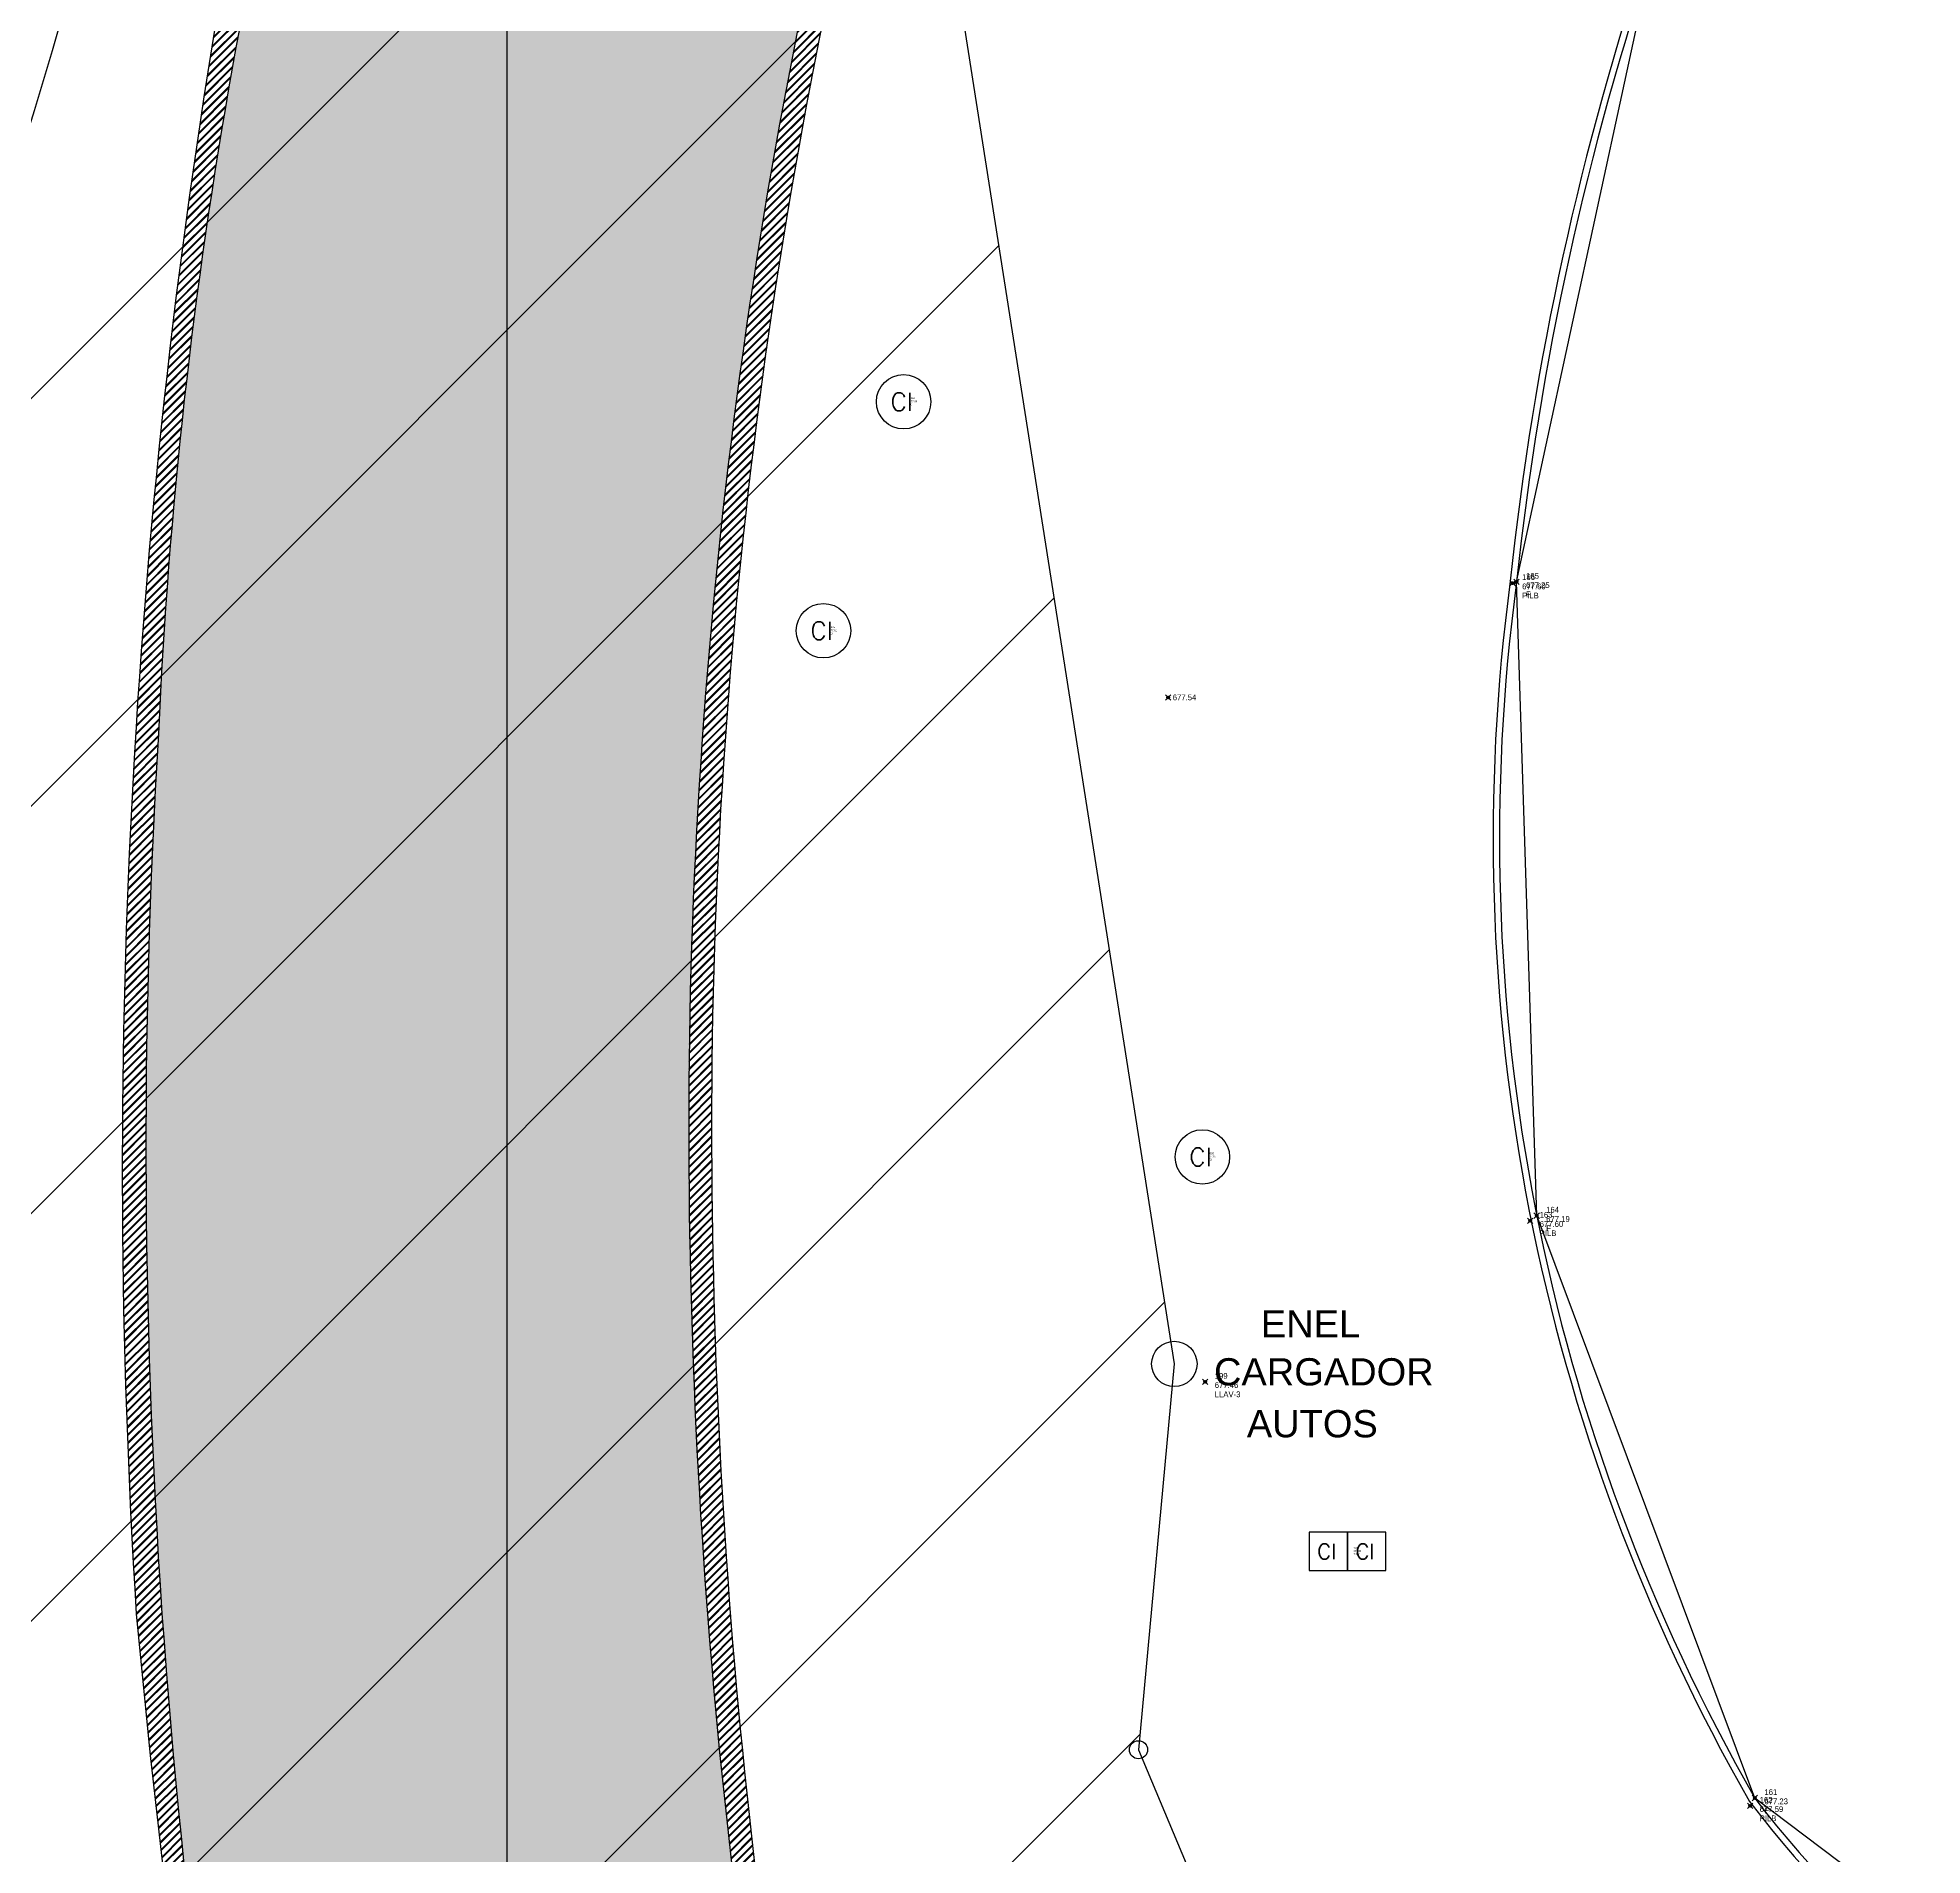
# Model space of a CAD drawing. Extents: x 350769 to 354978, y 6304672 to 6307963.
# Drawn here: x 352594.83 to 352615.6, y 6305478.23 to 6305498.26 of the extents above; entities that cross this region are included whole.
import ezdxf

# ---------------------------------------------------------------- set-up
doc = ezdxf.new("R2010")
doc.units = 0
doc.header["$PDMODE"] = 35
doc.header["$PDSIZE"] = 0.03
for name, pattern in [('4.0 - LO RECABARREN - DESNIVEL NUEVO$0$HIDDEN', [0.375, 0.25, -0.125]), ('CONTINUOS', [0]), ('DASHED', [19.049999999999997, 12.7, -6.35]), ('DIVIDE', [1.25, 0.5, -0.25, 0, -0.25, 0, -0.25])]:
    doc.linetypes.add(name, pattern=pattern)
doc.layers.get('0').update_dxf_attribs({"linetype": 'CONTINUOUS'})
doc.layers.get('Defpoints').update_dxf_attribs({"linetype": 'CONTINUOUS'})
for name, color, linetype in [('0-LEVANTAMIENTO 2020.SEP', 252, 'CONTINUOUS'), ('02_Geo ext_Acotamiento', 7, 'CONTINUOUS'), ('1-CARGADOR DE AUTOS', 7, 'CONTINUOUS'), ('1-coordenadas', 8, 'CONTINUOUS'), ('1-LINEA DE CIERRO', 7, 'DIVIDE'), ('1-LINEA EXTERIOR EDIFICIO MADERAS', 252, 'CONTINUOUS'), ('1-MASTIL', 7, 'CONTINUOUS'), ('1-MURO', 7, 'CONTINUOUS'), ('1-PILETA', 131, 'CONTINUOUS'), ('2-ACHURADO MURO', 9, 'CONTINUOUS'), ('2-ACHURADO RADIER', 9, 'CONTINUOUS'), ('2-ACHURADO VEREDA', 252, 'CONTINUOUS'), ('C-TOPO - BORDE - 3', 7, 'CONTINUOUS'), ('V-NODE - 2013', 4, 'CONTINUOUS'), ('V-NODE-TEXT', 1, 'CONTINUOUS'), ('V-NODE-TEXT 2013', 2, 'CONTINUOUS'), ('Z-CI', 253, 'CONTINUOUS'), ('Z-CR2', 253, 'CONTINUOUS')]:
    doc.layers.add(name, color=color, linetype=linetype)
doc.layers.add('0_ASD_TOPOGRAFIA_ELEMENTOS', color=9, linetype='CONTINUOS', lineweight=5, true_color=0xbdbdbd)
doc.styles.add('A', font='arial.ttf', dxfattribs={"height": 2})
doc.styles.add('ROMANS', font='romans.shx', dxfattribs={"width": 0.65})
doc.dimstyles.new('Principal', dxfattribs={"dimscale": 0, "dimtxt": 2, "dimasz": 2, "dimexe": 1, "dimexo": 1, "dimtad": 1, "dimrnd": 0.05, "dimzin": 1, "dimtxsty": 'ROMANS', "dimcen": 2.5, "dimclrt": 2, "dimaunit": 2, "dimadec": 0, "dimazin": 0, "dimtfac": 1, "dimtmove": 0, "dimatfit": 3, "dimfxl": 1, "dimfxlon": 1, "dimarcsym": 0})
pattern_1 = [(45, (0, 0), (-0.0449012806053458, 0.0449012806053458), [])]
pattern_2 = [(45, (38000, -3000), (-0.0449012806053458, 0.0449012806053458), [])]

# ---------------------------------------------------------------- blocks, each defined once
blk = doc.blocks.new('COORDENADAS')
at = {"layer": '1-coordenadas'}
blk.add_line((420, -900.625), (420, -0.625), dxfattribs=at)
blk = doc.blocks.new('*U299', base_point=(352607.284, 6305490.988))
at = {"layer": 'V-NODE - 2013', "lineweight": -2}
blk.add_point((352607.284, 6305490.988), dxfattribs=at)
at = {"layer": 'V-NODE-TEXT 2013', "color": 0, "linetype": 'ByBlock', "insert": (352607.3356421356, 6305490.988), "char_height": 0.0635, "attachment_point": 4}
blk.add_mtext('677.54', dxfattribs=at)
blk = doc.blocks.new('*U312', base_point=(352613.7, 6305478.775))
at = {"layer": 'V-NODE - 2013', "lineweight": -2}
blk.add_point((352613.7, 6305478.775), dxfattribs=at)
at = {"layer": 'V-NODE-TEXT 2013', "linetype": 'ByBlock', "char_height": 0.0635}
for s, insert, attachment_point in [('162', (352613.8046078644, 6305478.807892135), 7), ('677.59', (352613.8046078644, 6305478.770392136), 1), ('PILB', (352613.8046078644, 6305478.669392136), 1)]:
    blk.add_mtext(s, dxfattribs=dict(at, insert=insert, attachment_point=attachment_point))
blk = doc.blocks.new('*U313', base_point=(352611.275, 6305485.222))
at = {"layer": 'V-NODE - 2013', "lineweight": -2}
blk.add_point((352611.275, 6305485.222), dxfattribs=at)
at = {"layer": 'V-NODE-TEXT 2013', "linetype": 'ByBlock', "char_height": 0.0635}
for s, insert, attachment_point in [('163', (352611.3796078644, 6305485.254892135), 7), ('677.60', (352611.3796078644, 6305485.217392135), 1), ('PILB', (352611.3796078644, 6305485.116392136), 1)]:
    blk.add_mtext(s, dxfattribs=dict(at, insert=insert, attachment_point=attachment_point))
blk = doc.blocks.new('*U314', base_point=(352611.082, 6305492.248))
at = {"layer": 'V-NODE - 2013', "lineweight": -2}
blk.add_point((352611.082, 6305492.248), dxfattribs=at)
at = {"layer": 'V-NODE-TEXT 2013', "linetype": 'ByBlock', "char_height": 0.0635}
for s, insert, attachment_point in [('677.60', (352611.1866078644, 6305492.243392135), 1), ('166', (352611.1866078644, 6305492.280892135), 7), ('PILB', (352611.1866078644, 6305492.142392135), 1)]:
    blk.add_mtext(s, dxfattribs=dict(at, insert=insert, attachment_point=attachment_point))
blk = doc.blocks.new('*U369', base_point=(352607.694, 6305483.447))
at = {"layer": 'V-NODE - 2013', "lineweight": -2}
blk.add_point((352607.694, 6305483.447), dxfattribs=at)
at = {"layer": 'V-NODE-TEXT 2013', "linetype": 'ByBlock', "char_height": 0.0635}
for s, insert, attachment_point in [('677.46', (352607.7986078644, 6305483.442392135), 1), ('199', (352607.7986078644, 6305483.479892135), 7), ('LLAV-3', (352607.7986078644, 6305483.341392135), 1)]:
    blk.add_mtext(s, dxfattribs=dict(at, insert=insert, attachment_point=attachment_point))
blk = doc.blocks.new('*U404', base_point=(352613.752, 6305478.861))
at = {"layer": 'V-NODE - 2013', "lineweight": -2}
blk.add_point((352613.752, 6305478.861), dxfattribs=at)
at = {"layer": 'V-NODE-TEXT 2013', "linetype": 'ByBlock', "char_height": 0.0635}
for s, insert, attachment_point in [('677.23', (352613.8566078643, 6305478.856392135), 1), ('161', (352613.8566078643, 6305478.893892135), 7), ('F', (352613.8566078643, 6305478.755392135), 1)]:
    blk.add_mtext(s, dxfattribs=dict(at, insert=insert, attachment_point=attachment_point))
blk = doc.blocks.new('*U405', base_point=(352611.347, 6305485.278))
at = {"layer": 'V-NODE - 2013', "lineweight": -2}
blk.add_point((352611.347, 6305485.278), dxfattribs=at)
at = {"layer": 'V-NODE-TEXT 2013', "linetype": 'ByBlock', "char_height": 0.0635}
for s, insert, attachment_point in [('164', (352611.4516078644, 6305485.310892135), 7), ('677.19', (352611.4516078644, 6305485.273392135), 1), ('F', (352611.4516078644, 6305485.172392135), 1)]:
    blk.add_mtext(s, dxfattribs=dict(at, insert=insert, attachment_point=attachment_point))
blk = doc.blocks.new('*U406', base_point=(352611.125, 6305492.262))
at = {"layer": 'V-NODE - 2013', "lineweight": -2}
blk.add_point((352611.125, 6305492.262), dxfattribs=at)
at = {"layer": 'V-NODE-TEXT 2013', "linetype": 'ByBlock', "char_height": 0.0635}
for s, insert, attachment_point in [('165', (352611.2296078644, 6305492.294892135), 7), ('677.25', (352611.2296078644, 6305492.257392135), 1), ('F', (352611.2296078644, 6305492.156392136), 1)]:
    blk.add_mtext(s, dxfattribs=dict(at, insert=insert, attachment_point=attachment_point))
blk = doc.blocks.new('CR2')
at = {"layer": 'Z-CR2'}
for p, q in [((-1.6875, 0.84375), (-1.6875, -0.84375)), ((0, 0.84375), (-1.6875, 0.84375)), ((0, 0.84375), (0, -0.84375)), ((1.6875, 0.84375), (0, 0.84375)), ((0, -0.84375), (0, 0.84375)), ((1.6875, -0.84375), (1.6875, 0.84375)), ((-1.6875, -0.84375), (0, -0.84375)), ((0, -0.84375), (1.6875, -0.84375))]:
    blk.add_line(p, q, dxfattribs=at)
at = {"layer": 'Z-CR2', "style": 'ROMANS'}
for p in [(-1.332327535268632, -0.3390949674794683), (0.3551724647313677, -0.3390949674794683)]:
    blk.add_text('CI', height=0.675, rotation=359.999999999977, dxfattribs=at).set_placement(p)
blk = doc.blocks.new('*U780', base_point=(352609.262, 6305481.578))
at = {"layer": 'Z-CR2', "linetype": 'ByBlock', "lineweight": -2, "xscale": 0.2499999999999905, "yscale": 0.2499999999999905, "zscale": 0.2499999999999905}
blk.add_blockref('CR2', (352609.262, 6305481.578), dxfattribs=at)
at = {"layer": 'V-NODE-TEXT', "linetype": 'ByBlock', "char_height": 0.02}
for s, insert, attachment_point in [('677.30', (352609.327, 6305481.593), 1), ('°CR2', (352609.327, 6305481.548000001), 4), ('1000', (352609.327, 6305481.618), 4)]:
    blk.add_mtext(s, dxfattribs=dict(at, insert=insert, attachment_point=attachment_point))
blk = doc.blocks.new('CI')
at = {"layer": 'Z-CI'}
blk.add_circle((0, 0), 1.2, dxfattribs=at)
at = {"layer": 'Z-CI', "style": 'ROMANS'}
blk.add_text('CI', height=0.8, rotation=359.999999999977, dxfattribs=at).set_placement((-0.5790548566146754, -0.401890331827417))
blk = doc.blocks.new('*U807', base_point=(352607.662, 6305485.925))
at = {"layer": 'Z-CI', "linetype": 'ByBlock', "lineweight": -2, "xscale": 0.25, "yscale": 0.25, "zscale": 0.25}
blk.add_blockref('CI', (352607.662, 6305485.925), dxfattribs=at)
at = {"layer": 'V-NODE-TEXT', "linetype": 'ByBlock', "char_height": 0.02}
for s, insert, attachment_point in [('677.15', (352607.727, 6305485.94), 1), ('1002', (352607.727, 6305485.965), 4), ('°CI', (352607.727, 6305485.895000001), 4)]:
    blk.add_mtext(s, dxfattribs=dict(at, insert=insert, attachment_point=attachment_point))
blk = doc.blocks.new('*U808', base_point=(352603.486, 6305491.723))
at = {"layer": 'Z-CI', "linetype": 'ByBlock', "lineweight": -2, "xscale": 0.25, "yscale": 0.25, "zscale": 0.25}
blk.add_blockref('CI', (352603.486, 6305491.723), dxfattribs=at)
at = {"layer": 'V-NODE-TEXT', "linetype": 'ByBlock', "char_height": 0.02}
for s, insert, attachment_point in [('677.01', (352603.551, 6305491.738000001), 1), ('1003', (352603.551, 6305491.763), 4), ('°CI', (352603.551, 6305491.693000002), 4)]:
    blk.add_mtext(s, dxfattribs=dict(at, insert=insert, attachment_point=attachment_point))
blk = doc.blocks.new('*U809', base_point=(352604.369, 6305494.246))
at = {"layer": 'Z-CI', "linetype": 'ByBlock', "lineweight": -2, "xscale": 0.25, "yscale": 0.25, "zscale": 0.25}
blk.add_blockref('CI', (352604.369, 6305494.246), dxfattribs=at)
at = {"layer": 'V-NODE-TEXT', "linetype": 'ByBlock', "char_height": 0.02}
for s, insert, attachment_point in [('677.06', (352604.434, 6305494.261000001), 1), ('°CI', (352604.434, 6305494.216000002), 4), ('1004', (352604.434, 6305494.286), 4)]:
    blk.add_mtext(s, dxfattribs=dict(at, insert=insert, attachment_point=attachment_point))
blk = doc.blocks.new('*D1236')
at = {"layer": '02_Geo ext_Acotamiento', "color": 0, "lineweight": -2, "transparency": 16777216}
blk.add_line((352474.0451364769, 6305972.496012908), (352473.118785715, 6305978.179346178), dxfattribs=at)
at = {"layer": '02_Geo ext_Acotamiento', "color": 0, "transparency": 16777216}
blk.add_solid([(352473.2832816129, 6305978.206158067), (352472.954289817, 6305978.152534289), (352472.9579143815, 6305979.166321564)], dxfattribs=at)
at = {"layer": 'Defpoints', "color": 0, "transparency": 16777216}
for p in [(352472.9579143815, 6305979.166321564), (352596.0415848349, 6305224.025236828)]:
    blk.add_point(p, dxfattribs=at)
at = {"layer": '02_Geo ext_Acotamiento', "color": 2, "transparency": 16777216, "insert": (352474.5820595946, 6305974.84452452), "char_height": 1, "attachment_point": 5, "rotation": 279.2574751368675, "style": 'ROMANS'}
blk.add_mtext('R765,10', dxfattribs=at)
blk = doc.blocks.new('*U4545', base_point=(352607.284, 6305490.988))
at = {"layer": 'V-NODE - 2013', "lineweight": -2}
blk.add_point((352607.284, 6305490.988), dxfattribs=at)
at = {"layer": 'V-NODE-TEXT 2013', "color": 0, "linetype": 'ByBlock', "insert": (352607.3356421356, 6305490.988), "char_height": 0.0635, "attachment_point": 4}
blk.add_mtext('677.54', dxfattribs=at)
blk = doc.blocks.new('*U4558', base_point=(352613.7, 6305478.775))
at = {"layer": 'V-NODE - 2013', "lineweight": -2}
blk.add_point((352613.7, 6305478.775), dxfattribs=at)
at = {"layer": 'V-NODE-TEXT 2013', "linetype": 'ByBlock', "char_height": 0.0635}
for s, insert, attachment_point in [('162', (352613.8046078644, 6305478.807892135), 7), ('677.59', (352613.8046078644, 6305478.770392136), 1), ('PILB', (352613.8046078644, 6305478.669392136), 1)]:
    blk.add_mtext(s, dxfattribs=dict(at, insert=insert, attachment_point=attachment_point))
blk = doc.blocks.new('*U4559', base_point=(352611.275, 6305485.222))
at = {"layer": 'V-NODE - 2013', "lineweight": -2}
blk.add_point((352611.275, 6305485.222), dxfattribs=at)
at = {"layer": 'V-NODE-TEXT 2013', "linetype": 'ByBlock', "char_height": 0.0635}
for s, insert, attachment_point in [('163', (352611.3796078644, 6305485.254892135), 7), ('677.60', (352611.3796078644, 6305485.217392135), 1), ('PILB', (352611.3796078644, 6305485.116392136), 1)]:
    blk.add_mtext(s, dxfattribs=dict(at, insert=insert, attachment_point=attachment_point))
blk = doc.blocks.new('*U4560', base_point=(352611.082, 6305492.248))
at = {"layer": 'V-NODE - 2013', "lineweight": -2}
blk.add_point((352611.082, 6305492.248), dxfattribs=at)
at = {"layer": 'V-NODE-TEXT 2013', "linetype": 'ByBlock', "char_height": 0.0635}
for s, insert, attachment_point in [('677.60', (352611.1866078644, 6305492.243392135), 1), ('166', (352611.1866078644, 6305492.280892135), 7), ('PILB', (352611.1866078644, 6305492.142392135), 1)]:
    blk.add_mtext(s, dxfattribs=dict(at, insert=insert, attachment_point=attachment_point))
blk = doc.blocks.new('*U4615', base_point=(352607.694, 6305483.447))
at = {"layer": 'V-NODE - 2013', "lineweight": -2}
blk.add_point((352607.694, 6305483.447), dxfattribs=at)
at = {"layer": 'V-NODE-TEXT 2013', "linetype": 'ByBlock', "char_height": 0.0635}
for s, insert, attachment_point in [('677.46', (352607.7986078644, 6305483.442392135), 1), ('199', (352607.7986078644, 6305483.479892135), 7), ('LLAV-3', (352607.7986078644, 6305483.341392135), 1)]:
    blk.add_mtext(s, dxfattribs=dict(at, insert=insert, attachment_point=attachment_point))
blk = doc.blocks.new('*U4653', base_point=(352613.752, 6305478.861))
at = {"layer": 'V-NODE - 2013', "lineweight": -2}
blk.add_point((352613.752, 6305478.861), dxfattribs=at)
at = {"layer": 'V-NODE-TEXT 2013', "linetype": 'ByBlock', "char_height": 0.0635}
for s, insert, attachment_point in [('677.23', (352613.8566078643, 6305478.856392135), 1), ('161', (352613.8566078643, 6305478.893892135), 7), ('F', (352613.8566078643, 6305478.755392135), 1)]:
    blk.add_mtext(s, dxfattribs=dict(at, insert=insert, attachment_point=attachment_point))
blk = doc.blocks.new('*U4654', base_point=(352611.347, 6305485.278))
at = {"layer": 'V-NODE - 2013', "lineweight": -2}
blk.add_point((352611.347, 6305485.278), dxfattribs=at)
at = {"layer": 'V-NODE-TEXT 2013', "linetype": 'ByBlock', "char_height": 0.0635}
for s, insert, attachment_point in [('164', (352611.4516078644, 6305485.310892135), 7), ('677.19', (352611.4516078644, 6305485.273392135), 1), ('F', (352611.4516078644, 6305485.172392135), 1)]:
    blk.add_mtext(s, dxfattribs=dict(at, insert=insert, attachment_point=attachment_point))
blk = doc.blocks.new('*U4655', base_point=(352611.125, 6305492.262))
at = {"layer": 'V-NODE - 2013', "lineweight": -2}
blk.add_point((352611.125, 6305492.262), dxfattribs=at)
at = {"layer": 'V-NODE-TEXT 2013', "linetype": 'ByBlock', "char_height": 0.0635}
for s, insert, attachment_point in [('165', (352611.2296078644, 6305492.294892135), 7), ('677.25', (352611.2296078644, 6305492.257392135), 1), ('F', (352611.2296078644, 6305492.156392136), 1)]:
    blk.add_mtext(s, dxfattribs=dict(at, insert=insert, attachment_point=attachment_point))
blk = doc.blocks.new('*U5059', base_point=(352609.262, 6305481.578))
at = {"layer": 'Z-CR2', "linetype": 'ByBlock', "lineweight": -2, "xscale": 0.2499999999999905, "yscale": 0.2499999999999905, "zscale": 0.2499999999999905}
blk.add_blockref('CR2', (352609.262, 6305481.578), dxfattribs=at)
at = {"layer": 'V-NODE-TEXT', "linetype": 'ByBlock', "char_height": 0.02}
for s, insert, attachment_point in [('677.30', (352609.327, 6305481.593), 1), ('°CR2', (352609.327, 6305481.548000001), 4), ('1000', (352609.327, 6305481.618), 4)]:
    blk.add_mtext(s, dxfattribs=dict(at, insert=insert, attachment_point=attachment_point))
blk = doc.blocks.new('*U5086', base_point=(352607.662, 6305485.925))
at = {"layer": 'Z-CI', "linetype": 'ByBlock', "lineweight": -2, "xscale": 0.25, "yscale": 0.25, "zscale": 0.25}
blk.add_blockref('CI', (352607.662, 6305485.925), dxfattribs=at)
at = {"layer": 'V-NODE-TEXT', "linetype": 'ByBlock', "char_height": 0.02}
for s, insert, attachment_point in [('677.15', (352607.727, 6305485.94), 1), ('1002', (352607.727, 6305485.965), 4), ('°CI', (352607.727, 6305485.895000001), 4)]:
    blk.add_mtext(s, dxfattribs=dict(at, insert=insert, attachment_point=attachment_point))
blk = doc.blocks.new('*U5087', base_point=(352603.486, 6305491.723))
at = {"layer": 'Z-CI', "linetype": 'ByBlock', "lineweight": -2, "xscale": 0.25, "yscale": 0.25, "zscale": 0.25}
blk.add_blockref('CI', (352603.486, 6305491.723), dxfattribs=at)
at = {"layer": 'V-NODE-TEXT', "linetype": 'ByBlock', "char_height": 0.02}
for s, insert, attachment_point in [('677.01', (352603.551, 6305491.738000001), 1), ('1003', (352603.551, 6305491.763), 4), ('°CI', (352603.551, 6305491.693000002), 4)]:
    blk.add_mtext(s, dxfattribs=dict(at, insert=insert, attachment_point=attachment_point))
blk = doc.blocks.new('*U5088', base_point=(352604.369, 6305494.246))
at = {"layer": 'Z-CI', "linetype": 'ByBlock', "lineweight": -2, "xscale": 0.25, "yscale": 0.25, "zscale": 0.25}
blk.add_blockref('CI', (352604.369, 6305494.246), dxfattribs=at)
at = {"layer": 'V-NODE-TEXT', "linetype": 'ByBlock', "char_height": 0.02}
for s, insert, attachment_point in [('677.06', (352604.434, 6305494.261000001), 1), ('°CI', (352604.434, 6305494.216000002), 4), ('1004', (352604.434, 6305494.286), 4)]:
    blk.add_mtext(s, dxfattribs=dict(at, insert=insert, attachment_point=attachment_point))
blk = doc.blocks.new('TOPOGRAFIA')
at = {"layer": '1-LINEA EXTERIOR EDIFICIO MADERAS', "lineweight": 0, "true_color": 0xbdbdbd}
h = blk.add_hatch(dxfattribs=at)
h.set_pattern_fill('ANSI31', color=9, scale=0.5, angle=90)
h.set_pattern_definition([(135, (38000, -3000), (-1.122532015133644, -1.122532015133644), [])])
h.paths.add_polyline_path([(390509.254, 6302464.349), (390489.235, 6302457.311, 0.0065932781608038), (390483.6259999999, 6302455.312, 0.2256717667101353), (390479.522, 6302451.091, 0.3693588562428354), (390482.833, 6302442.806, 0.1056205978651049), (390487.097, 6302441.999), (390494.7800000001, 6302441.975, 0.0227086098176546), (390512.9859999985, 6302443.076, 0.0092447578093706), (390519.6289999999, 6302443.906, 0.0080692619742306), (390526.9599999997, 6302445.081, 0.0077597449081626), (390532.1899999999, 6302446.09, 0.0031683170952073), (390537.0580000001, 6302447.14, 0.0185215460139237), (390547.9280000001, 6302449.983, -0.0004405335268674), (390550.949, 6302450.891, 0.0205743100969849), (390552.004, 6302451.255, 0.0231801331309973), (390567.4369999997, 6302456.785, 0.0246477398330275), (390573.1510000003, 6302459.473, 0.0650427478036377), (390578.1170000006, 6302463.010000001, 0.0322698784258162), (390582.0680000001, 6302467.188, 0.0662499782069873), (390589.221, 6302481.458, 0.0276415714303546), (390596.215999945, 6302502.436999799, 0.0138277541846843), (390598.7899999999, 6302513.005, 0.0188531453106537), (390600.5434682252, 6302523.006413813, 0.1598312307879872), (390600.1129999997, 6302525.357000001, 0.0935265276965187), (390598.113, 6302527.807, 0.3807473771181307), (390588.95, 6302527.551), (390586.8780000001, 6302524.749), (390584.88, 6302521.705), (390583.088, 6302518.971), (390579.4810000001, 6302513.484), (390576.46, 6302508.881), (390569.643, 6302498.477), (390565.382, 6302491.97), (390560.315, 6302485.388), (390555.754, 6302481.548), (390539.433, 6302474.882), (390517.803, 6302467.362)])
at = {"layer": '2-ACHURADO MURO', "lineweight": 0, "true_color": 0xbdbdbd}
h = blk.add_hatch(dxfattribs=at)
h.set_pattern_fill('ANSI31', color=9, scale=0.02)
h.set_pattern_definition(pattern_2)
edge = h.paths.add_edge_path()
edge.add_arc((382661.8497472931, 6299825.394476231), 8364.201529479973, 18.36743993777663, 18.3922060908003)
edge.add_arc((390695.9973650972, 6302489.994936492), 100.4947646353103, 185.1987615133533, 194.715674444628, ccw=False)
edge.add_arc((390673.6391252978, 6302485.80148712), 77.87821733803584, 170.4597917945371, 183.6165667400765, ccw=False)
edge.add_arc((390705.8871725296, 6302474.937748189), 111.6100104921001, 159.2061722836214, 167.7026648189038, ccw=False)
edge.add_line((390601.547, 6302514.56), (390605.592, 6302523.604))
edge.add_line((390605.592, 6302523.604), (390603.3400000001, 6302524.862))
edge.add_line((390603.3400000001, 6302524.862), (390594.96, 6302529.443))
edge.add_line((390594.96, 6302529.443), (390595.0655265738, 6302529.636039224))
edge.add_line((390595.0655265738, 6302529.636039224), (390603.4464105751, 6302525.054555978))
edge.add_line((390603.4464105751, 6302525.054555978), (390605.9436394021, 6302523.659567584))
edge.add_line((390605.9436394021, 6302523.659567584), (390601.77, 6302514.429))
edge.add_line((390601.77, 6302514.429), (390598.743, 6302505.085))
edge.add_arc((390651.9069201864, 6302488.118704786), 55.80553362249491, 162.3004655635887, 177.4649637543866)
edge.add_arc((390670.8964102221, 6302486.044459532), 74.87832526216044, 176.5219800758811, 191.8431047423183)
edge.add_arc((390658.0216826527, 6302482.113894999), 61.48278072278394, 190.7204813498928, 200.0441823061847)
edge.add_line((390600.263, 6302461.041), (390599.983, 6302460.901))
edge.add_line((390599.983, 6302460.901), (390599.939, 6302461.036))
h = blk.add_hatch(dxfattribs=at)
h.set_pattern_fill('ANSI31', color=9, scale=0.02)
h.set_pattern_definition(pattern_2)
edge = h.paths.add_edge_path()
edge.add_arc((390686.9579808219, 6302480.988360007), 85.48630073132017, 148.9413849518528, 154.6299992815649)
edge.add_arc((390688.5745647103, 6302480.221786547), 87.27542854616858, 154.629999283043, 164.8887320147098)
edge.add_arc((390663.669820795, 6302486.225817338), 61.67056801123, 164.2419917390737, 179.2890796451443)
edge.add_arc((390672.2500396794, 6302486.280349662), 70.24963426626013, 179.4203818985459, 191.8796471872569)
edge.add_line((390603.505, 6302471.819), (390605.764, 6302463.41))
edge.add_line((390605.764, 6302463.41), (390606.0000652792, 6302463.510537783))
edge.add_line((390606.0000652792, 6302463.510537783), (390603.7536468498, 6302471.872703596))
edge.add_arc((390672.2554577348, 6302486.275852678), 69.9996342705326, 179.4206163967763, 191.8740126904121, ccw=False)
edge.add_arc((390663.6752388427, 6302486.221320355), 61.42056800774228, 164.2406759045452, 179.2888124588841, ccw=False)
edge.add_arc((390688.5799827561, 6302480.217289564), 87.02542854128218, 154.6299992815437, 164.8896612530922, ccw=False)
edge.add_arc((390686.9633988728, 6302480.983863023), 85.23630073159745, 148.9413849512123, 154.6299992808509, ccw=False)
edge.add_line((390613.94657804, 6302524.958524339), (390613.727, 6302525.092))
at = {"layer": '2-ACHURADO RADIER', "lineweight": 0, "true_color": 0xbdbdbd}
h = blk.add_hatch(color=9, dxfattribs=at)
h.dxf.hatch_style = 1
h.paths.add_polyline_path([(390613.727, 6302525.092), (390607.0063436303, 6302529.698478636), (390606.8560000001, 6302529.485), (390606.8065884269, 6302529.516598312), (390606.1587634241, 6302528.50356785), (390606.024, 6302528.293), (390605.474, 6302528.645), (390603.4464105751, 6302525.054555978), (390605.9436394021, 6302523.659567584), (390601.77, 6302514.429), (390598.743, 6302505.085, 0.0662643390655127), (390596.156, 6302490.587, 0.0669507830187085), (390597.612, 6302470.677, 0.0407047786815624), (390600.263, 6302461.041), (390599.983, 6302460.901), (390599.796, 6302457.878), (390599.6469070245, 6302457.81831244), (390599.6197320306, 6302457.774975148), (390599.6271688355, 6302457.734852214), (390599.5269142411, 6302457.557983644), (390599.4739845979, 6302457.336406196), (390599.748480088, 6302457.267296766), (390608.764, 6302460.854), (390608.355, 6302461.211), (390605.764, 6302463.41), (390603.505, 6302471.819, -0.0544174198099486), (390602.004, 6302486.991, -0.0657498079904874), (390604.317, 6302502.974, -0.0447920854102137), (390609.7159999539, 6302517.615999904, -0.0248263614728804)])
h.paths.add_polyline_path([(390599.8729213467, 6302457.625284544), (390599.8198354833, 6302457.475270866), (390599.7687464135, 6302457.341525774), (390599.8004023364, 6302457.35490174), (390599.8023034632, 6302457.360448427), (390599.7357377963, 6302457.350541484), (390599.7808807107, 6302457.37631474), (390599.7931010114, 6302457.405283207), (390599.8198354833, 6302457.475270866), (390599.8729213467, 6302457.625284544), (390599.7741929364, 6302457.587205756), (390599.6761138779, 6302457.481288243), (390599.6575946732, 6302457.482996847), (390599.6415615235, 6302457.471734677), (390599.5813905418, 6302457.455072329), (390599.5515281087, 6302457.459323265), (390599.6707252147, 6302457.519364157), (390599.7269340593, 6302457.568080294), (390599.7587818687, 6302457.612040356), (390599.8126707103, 6302457.628758665), (390599.7741929364, 6302457.587205756)], flags=16)
at = {"layer": '1-CARGADOR DE AUTOS', "color": 9, "lineweight": 0, "true_color": 0xbdbdbd}
blk.add_circle((390607.353, 6302483.644), 0.25, dxfattribs=at)
at = {"layer": '1-coordenadas', "color": 9, "linetype": '4.0 - LO RECABARREN - DESNIVEL NUEVO$0$HIDDEN', "lineweight": 0, "ltscale": 50, "true_color": 0xbdbdbd}
blk.add_line((390600, 6302300), (390600, 6303200), dxfattribs=at)
at = {"layer": '1-LINEA EXTERIOR EDIFICIO MADERAS', "color": 9, "lineweight": 0, "true_color": 0xbdbdbd, "flags": 128}
blk.add_lwpolyline([(390588.95, 6302527.551, -0.3807473771189547), (390598.113, 6302527.807, -0.0935265277130222), (390600.113, 6302525.357, -0.1600617061994976), (390600.543, 6302523.003, -0.0188467473423367), (390598.79, 6302513.005, -0.0138277539193638), (390596.216, 6302502.437, -0.0276415716914417), (390589.221, 6302481.458, -0.0662499782069886)], format="xyb", dxfattribs=at)
at = {"layer": '1-MASTIL', "color": 9, "lineweight": 0, "true_color": 0xbdbdbd}
blk.add_circle((390606.958, 6302479.393), 0.1, dxfattribs=at)
at = {"layer": '1-MURO', "color": 9, "lineweight": 0, "true_color": 0xbdbdbd, "flags": 128}
for points in [[(390599.939, 6302461.036, 0.0001080627287496), (390598.799, 6302464.467, -0.0415492509656661), (390595.9160000001, 6302480.889, -0.057470407345569), (390596.838, 6302498.709, -0.0370899361339792), (390601.547, 6302514.56), (390605.592, 6302523.604), (390603.3400000001, 6302524.862), (390594.96, 6302529.443), (390595.0655265738, 6302529.636039224), (390603.4464105751, 6302525.054555978), (390605.9436394021, 6302523.659567584), (390601.77, 6302514.429), (390598.743, 6302505.085, 0.0662643390654985), (390596.156, 6302490.587, 0.0669507830187024), (390597.612, 6302470.677, 0.0407047786815666), (390600.263, 6302461.041), (390599.983, 6302460.901)], [(390613.727, 6302525.092, 0.0248263611580718), (390609.716, 6302517.616, 0.0447920857189945), (390604.317, 6302502.974, 0.065749807990489), (390602.004, 6302486.991, 0.0544174198099505), (390603.505, 6302471.819), (390605.764, 6302463.41), (390606.0000652792, 6302463.510537783), (390603.7536468498, 6302471.872703596, -0.054391735690989), (390602.2594023614, 6302486.983687522, -0.0657544033635674), (390604.5634054621, 6302502.902966821, -0.0447961484284189), (390609.9473079896, 6302517.504387491, -0.0248263611577508), (390613.94657804, 6302524.958524339)]]:
    blk.add_lwpolyline(points, format="xyb", close=True, dxfattribs=at)
at = {"layer": '1-PILETA', "color": 9, "lineweight": 0, "true_color": 0xbdbdbd, "flags": 128}
for points in [[(390627.598, 6302516.285), (390622.3404703923, 6302512.960190223, 0.0731096879175292), (390615.6693882083, 6302505.887332592, 0.1111897802184214), (390611.0554899673, 6302492.270325617, 0.1649140013439508), (390613.6934359524, 6302478.822409449, 0.2948459980388811), (390624.5245796219, 6302474.834755254, 0.1944335499300754), (390631.8560409564, 6302479.983846026, -0.1211603580548818), (390638.4750702734, 6302485.75477864, -0.1211603580548818)], [(390627.64, 6302516.232), (390622.381, 6302512.903, 0.0730657924588067), (390615.728, 6302505.849, 0.1111805307535838), (390611.125, 6302492.262, 0.1648733046864044), (390613.752, 6302478.861, 0.2947275669920426), (390624.509, 6302474.903, 0.1944568839552551), (390631.798, 6302480.023, -0.1211787632995113), (390638.4430000001, 6302485.817, -0.1444331839228263)]]:
    blk.add_lwpolyline(points, format="xyb", dxfattribs=at)
at = {"layer": 'C-TOPO - BORDE - 3', "color": 9, "true_color": 0xbdbdbd, "elevation": 679.37, "flags": 128}
blk.add_lwpolyline([(390688.808, 6302496.674), (390675.3780000001, 6302491.326), (390662.77, 6302486.309), (390650.76, 6302481.531), (390641.08, 6302477.675), (390632.611, 6302474.335), (390624.452, 6302474.813), (390624.509, 6302474.903), (390618.398, 6302475.353), (390613.752, 6302478.861), (390611.347, 6302485.278), (390611.125, 6302492.262), (390612.612, 6302499.135), (390615.728, 6302505.849), (390620.024, 6302510.854), (390622.381, 6302512.903), (390627.64, 6302516.232), (390630.852, 6302517.681), (390636.674, 6302518.961)], dxfattribs=at)
at = {"color": 9, "lineweight": 0, "true_color": 0xbdbdbd}
for name, p in [('*U4560', (390611.082, 6302492.248)), ('*U4655', (390611.125, 6302492.262)), ('*U4545', (390607.284, 6302490.988)), ('*U4559', (390611.275, 6302485.222)), ('*U4654', (390611.347, 6302485.278)), ('*U4615', (390607.694, 6302483.447)), ('*U4558', (390613.7, 6302478.775)), ('*U4653', (390613.752, 6302478.861))]:
    blk.add_blockref(name, p, dxfattribs=at)
at = {"layer": 'Z-CI', "color": 9, "lineweight": 0, "true_color": 0xbdbdbd}
for name, p in [('*U5088', (390604.369, 6302494.246)), ('*U5087', (390603.486, 6302491.723)), ('*U5086', (390607.662, 6302485.925))]:
    blk.add_blockref(name, p, dxfattribs=at)
at = {"layer": 'Z-CR2', "color": 9, "lineweight": 0, "true_color": 0xbdbdbd}
blk.add_blockref('*U5059', (390609.262, 6302481.578), dxfattribs=at)
at = {"layer": '1-LINEA DE CIERRO', "color": 9, "lineweight": 0, "true_color": 0xbdbdbd, "style": 'A'}
for s, p in [(' ENEL', (390608.190027424, 6302483.936565694)), ('CARGADOR ', (390607.7900051613, 6302483.407208169)), ('AUTOS', (390608.1520909409, 6302482.835304756))]:
    blk.add_text(s, height=0.3, dxfattribs=at).set_placement(p)

msp = doc.modelspace()

# ---------------------------------------------------------------- hatches: boundary and pattern name
at = {"layer": '0-LEVANTAMIENTO 2020.SEP'}
h = msp.add_hatch(dxfattribs=at)
h.set_pattern_fill('ANSI31', color=252)
h.set_pattern_definition([(45, (0, 0), (-2.245064030267288, 2.245064030267288), [])])
h.paths.add_polyline_path([(352458.213, 6305401.216), (352452.5030000001, 6305398.982), (352452.816, 6305399.28), (352452.609, 6305399.636), (352451.638, 6305400.227), (352457.678, 6305402.577), (352457.6890940124, 6305402.79046933), (352457.683, 6305402.996), (352454.252, 6305411.685), (352450.931, 6305420.069), (352447.151, 6305429.404), (352442.008, 6305442.347), (352436.835, 6305455.304), (352430.757, 6305470.685), (352440.792, 6305475.07), (352451.682, 6305479.894), (352465.771, 6305486.18), (352480.216, 6305492.535), (352496.407, 6305499.712), (352513.657, 6305507.299), (352529.161, 6305514.161), (352541.959, 6305519.8), (352561.9270000001, 6305528.675), (352571.449, 6305540.268), (352583.647, 6305555.178), (352598.213, 6305545.789), (352605.453, 6305541.805), (352602.222, 6305538.721), (352606.073, 6305535.813), (352608.645, 6305532.42), (352608.792, 6305532.234), (352608.857, 6305528.43), (352613.727, 6305525.092), (352613.9270000001, 6305524.926), (352609.716, 6305517.616), (352604.317, 6305502.974), (352607.353, 6305483.644), (352606.958, 6305479.393), (352608.039, 6305476.818), (352609.065, 6305474.225), (352617.537, 6305468.424), (352618.346, 6305465.146), (352618.854, 6305464.849), (352618.951, 6305464.69), (352608.801, 6305460.676), (352599.5790000001, 6305457.023), (352587.598, 6305452.326), (352574.209, 6305447), (352559.984, 6305441.387), (352541.368, 6305434.036), (352532.6930000001, 6305430.631), (352523.045, 6305426.8), (352512.509, 6305422.629), (352503.01, 6305418.889), (352490.722, 6305414.053), (352481.682, 6305410.475), (352476.439, 6305408.401), (352468.05, 6305405.104)])
at = {"layer": '1-LINEA EXTERIOR EDIFICIO MADERAS'}
h = msp.add_hatch(dxfattribs=at)
h.set_pattern_fill('ANSI31', color=252, scale=0.5, angle=90)
h.set_pattern_definition([(135, (0, 0), (-1.122532015133644, -1.122532015133644), [])])
h.paths.add_polyline_path([(352509.254, 6305464.349), (352489.235, 6305457.311, 0.0065932781608038), (352483.6259999999, 6305455.312, 0.2256717667101353), (352479.522, 6305451.091, 0.3693588562428354), (352482.833, 6305442.806, 0.1056205978651049), (352487.097, 6305441.999), (352494.7800000001, 6305441.975, 0.0227086098176546), (352512.9859999985, 6305443.076, 0.0092447578093706), (352519.6289999999, 6305443.906, 0.0080692619742306), (352526.9599999997, 6305445.081, 0.0077597449081626), (352532.1899999999, 6305446.09, 0.0031683170952073), (352537.0580000001, 6305447.14, 0.0185215460139237), (352547.9280000001, 6305449.983, -0.0004333161810392), (352550.8871250206, 6305450.916327354, 0.0248304168272112), (352567.4369999997, 6305456.785, 0.0246477398330264), (352573.1510000003, 6305459.473, 0.0650427478036376), (352578.1170000006, 6305463.010000001, 0.0322698784258163), (352582.0680000001, 6305467.188, 0.0662499782069823), (352589.221, 6305481.458, 0.0276415714303562), (352596.215999945, 6305502.436999799, 0.0138277541846846), (352598.7899999999, 6305513.005, 0.018853145310653), (352600.5434682252, 6305523.006413813, 0.1598312307879894), (352600.1129999997, 6305525.357000001, 0.0935265276959309), (352598.113, 6305527.807, 0.3807473771189547), (352588.95, 6305527.551), (352586.8780000001, 6305524.749), (352584.88, 6305521.705), (352583.088, 6305518.971), (352579.4810000001, 6305513.484), (352576.46, 6305508.881), (352569.643, 6305498.477), (352565.382, 6305491.97), (352560.315, 6305485.388), (352555.754, 6305481.548), (352539.433, 6305474.882), (352517.803, 6305467.362)])
at = {"layer": '2-ACHURADO MURO'}
h = msp.add_hatch(dxfattribs=at)
h.set_pattern_fill('ANSI31', color=256, scale=0.02)
h.set_pattern_definition(pattern_1)
edge = h.paths.add_edge_path()
edge.add_arc((344661.8497472931, 6302825.394476231), 8364.201529479973, 18.36743993777663, 18.3922060908003)
edge.add_arc((352695.9973650972, 6305489.994936492), 100.4947646353103, 185.1987615133533, 194.715674444628, ccw=False)
edge.add_arc((352673.6391252978, 6305485.80148712), 77.87821733803584, 170.4597917945371, 183.6165667400765, ccw=False)
edge.add_arc((352705.8871725296, 6305474.937748189), 111.6100104921001, 159.2061722836214, 167.7026648189038, ccw=False)
edge.add_line((352601.547, 6305514.56), (352605.592, 6305523.604))
edge.add_line((352605.592, 6305523.604), (352603.3400000001, 6305524.862))
edge.add_line((352603.3400000001, 6305524.862), (352594.96, 6305529.443))
edge.add_line((352594.96, 6305529.443), (352595.0655265738, 6305529.636039224))
edge.add_line((352595.0655265738, 6305529.636039224), (352603.4464105751, 6305525.054555978))
edge.add_line((352603.4464105751, 6305525.054555978), (352605.9436394021, 6305523.659567584))
edge.add_line((352605.9436394021, 6305523.659567584), (352601.77, 6305514.429))
edge.add_line((352601.77, 6305514.429), (352598.743, 6305505.085))
edge.add_arc((352651.9069201864, 6305488.118704786), 55.80553362249491, 162.3004655635887, 177.4649637543866)
edge.add_arc((352670.8964102221, 6305486.044459532), 74.87832526216044, 176.5219800758811, 191.8431047423183)
edge.add_arc((352658.0216826527, 6305482.113894999), 61.48278072278394, 190.7204813498928, 200.0441823061847)
edge.add_line((352600.263, 6305461.041), (352599.983, 6305460.901))
edge.add_line((352599.983, 6305460.901), (352599.939, 6305461.036))
h = msp.add_hatch(dxfattribs=at)
h.set_pattern_fill('ANSI31', color=256, scale=0.02)
h.set_pattern_definition(pattern_1)
edge = h.paths.add_edge_path()
edge.add_arc((352686.9579808219, 6305480.988360007), 85.48630073132017, 148.9413849518528, 154.6299992815649)
edge.add_arc((352688.5745647103, 6305480.221786547), 87.27542854616858, 154.629999283043, 164.8887320147098)
edge.add_arc((352663.669820795, 6305486.225817338), 61.67056801123, 164.2419917390737, 179.2890796451443)
edge.add_arc((352672.2500396794, 6305486.280349662), 70.24963426626013, 179.4203818985459, 191.8796471872569)
edge.add_line((352603.505, 6305471.819), (352605.764, 6305463.41))
edge.add_line((352605.764, 6305463.41), (352606.0000652792, 6305463.510537783))
edge.add_line((352606.0000652792, 6305463.510537783), (352603.7536468498, 6305471.872703596))
edge.add_arc((352672.2554577348, 6305486.275852678), 69.9996342705326, 179.4206163967763, 191.8740126904121, ccw=False)
edge.add_arc((352663.6752388427, 6305486.221320355), 61.42056800774228, 164.2406759045452, 179.2888124588841, ccw=False)
edge.add_arc((352688.5799827561, 6305480.217289564), 87.02542854128218, 154.6299992815437, 164.8896612530922, ccw=False)
edge.add_arc((352686.9633988728, 6305480.983863023), 85.23630073159745, 148.9413849512123, 154.6299992808509, ccw=False)
edge.add_line((352613.94657804, 6305524.958524339), (352613.727, 6305525.092))
at = {"layer": '2-ACHURADO RADIER'}
h = msp.add_hatch(color=256, dxfattribs=at)
h.dxf.hatch_style = 1
h.paths.add_polyline_path([(352613.727, 6305525.092), (352607.0063436303, 6305529.698478636), (352606.8560000001, 6305529.485), (352606.8065884269, 6305529.516598312), (352606.1587634241, 6305528.50356785), (352606.024, 6305528.293), (352605.474, 6305528.645), (352603.4464105751, 6305525.054555978), (352605.9436394021, 6305523.659567584), (352601.77, 6305514.429), (352598.743, 6305505.085, 0.0662643390655127), (352596.156, 6305490.587, 0.0669507830187085), (352597.612, 6305470.677, 0.0407047786815624), (352600.263, 6305461.041), (352599.983, 6305460.901), (352599.796, 6305457.878), (352599.6469070245, 6305457.81831244), (352599.6197320306, 6305457.774975148), (352599.6271688355, 6305457.734852214), (352599.5269142411, 6305457.557983644), (352599.4739845979, 6305457.336406196), (352599.748480088, 6305457.267296766), (352608.764, 6305460.854), (352608.355, 6305461.211), (352605.764, 6305463.41), (352603.505, 6305471.819, -0.0544174198099486), (352602.004, 6305486.991, -0.0657498079904874), (352604.317, 6305502.974, -0.0447920854102137), (352609.7159999539, 6305517.615999904, -0.0248263614728804)])
h.paths.add_polyline_path([(352599.8729213467, 6305457.625284544), (352599.8198354833, 6305457.475270866), (352599.7687464135, 6305457.341525774), (352599.8004023364, 6305457.35490174), (352599.8023034632, 6305457.360448427), (352599.7357377963, 6305457.350541484), (352599.7808807107, 6305457.37631474), (352599.7931010114, 6305457.405283207), (352599.8198354833, 6305457.475270866), (352599.8729213467, 6305457.625284544), (352599.7741929364, 6305457.587205756), (352599.6761138779, 6305457.481288243), (352599.6575946732, 6305457.482996847), (352599.6415615235, 6305457.471734677), (352599.5813905418, 6305457.455072329), (352599.5515281087, 6305457.459323265), (352599.6707252147, 6305457.519364157), (352599.7269340593, 6305457.568080294), (352599.7587818687, 6305457.612040356), (352599.8126707103, 6305457.628758665), (352599.7741929364, 6305457.587205756)], flags=16)
at = {"layer": '2-ACHURADO VEREDA'}
h = msp.add_hatch(dxfattribs=at)
h.set_pattern_fill('ANSI32', color=256, scale=0.09)
h.set_pattern_definition([(45, (0, 0), (-0.6061672881721679, 0.6061672881721679), []), (45, (0.4041117000160739, 0), (-0.6061672881721679, 0.6061672881721679), [])])
h.paths.add_polyline_path([(352778.513, 6305530.641), (352778.682, 6305530.165, 0.3007595365701423), (352781.877, 6305535.88), (352781.4169367487, 6305539.545060242), (352780.967, 6305539.483), (352779.6957734602, 6305548.343635883), (352778.2067668742, 6305548.170730243), (352779.4290520796, 6305539.40398912), (352778.4, 6305538.745), (352779.051, 6305534.166), (352777.12, 6305533.349), (352776.949, 6305533.635), (352767.175, 6305529.661), (352757.695, 6305525.376), (352748.002, 6305520.893), (352737.888, 6305516.144), (352730.032, 6305512.591), (352725.232, 6305511.131), (352711.741, 6305505.751), (352701.822, 6305501.812), (352688.808, 6305496.674), (352675.3780000001, 6305491.326), (352662.77, 6305486.309), (352650.76, 6305481.531), (352641.08, 6305477.675), (352632.611, 6305474.335), (352623.668, 6305470.801), (352617.537, 6305468.424), (352605.764, 6305463.41), (352608.355, 6305461.211), (352618.346, 6305465.146), (352624.871, 6305467.668), (352633.825, 6305471.211), (352642.415, 6305474.593), (352652.307, 6305478.512), (352664.168, 6305483.169), (352676.565, 6305488.051), (352690.331, 6305493.466), (352703.095, 6305498.55), (352713.345, 6305502.582), (352726.41, 6305507.725), (352731.324, 6305509.731), (352740.236, 6305513.341), (352747.826, 6305516.788), (352758.93, 6305522.123), (352768.406, 6305526.356)])

# ---------------------------------------------------------------- linework, layer by layer
at = {"layer": '0-LEVANTAMIENTO 2020.SEP', "flags": 128}
msp.add_lwpolyline([(352583.647, 6305555.178), (352598.213, 6305545.789), (352605.453, 6305541.805), (352602.222, 6305538.721), (352606.073, 6305535.813), (352608.645, 6305532.42), (352608.792, 6305532.234), (352608.857, 6305528.43), (352613.727, 6305525.092), (352613.9270000001, 6305524.926), (352609.716, 6305517.616), (352604.317, 6305502.974), (352607.353, 6305483.644), (352606.958, 6305479.393), (352608.039, 6305476.818), (352609.065, 6305474.225), (352617.537, 6305468.424), (352618.346, 6305465.146), (352618.854, 6305464.849), (352618.951, 6305464.69), (352608.801, 6305460.676), (352599.5790000001, 6305457.023), (352587.598, 6305452.326)], dxfattribs=at)
at = {"layer": '1-CARGADOR DE AUTOS'}
msp.add_circle((352607.353, 6305483.644), 0.25, dxfattribs=at)
at = {"layer": '1-LINEA EXTERIOR EDIFICIO MADERAS', "flags": 128}
msp.add_lwpolyline([(352588.95, 6305527.551, -0.3807473771189547), (352598.113, 6305527.807, -0.0935265277130222), (352600.113, 6305525.357, -0.1600617061994976), (352600.543, 6305523.003, -0.0188467473423367), (352598.79, 6305513.005, -0.0138277539193638), (352596.216, 6305502.437, -0.0276415716914417), (352589.221, 6305481.458, -0.0662499782069886)], format="xyb", dxfattribs=at)
at = {"layer": '1-MASTIL'}
msp.add_circle((352606.958, 6305479.393), 0.1, dxfattribs=at)
at = {"layer": '1-MURO', "flags": 128}
for points in [[(352599.939, 6305461.036, 0.0001080627287496), (352598.799, 6305464.467, -0.0415492509656661), (352595.9160000001, 6305480.889, -0.057470407345569), (352596.838, 6305498.709, -0.0370899361339792), (352601.547, 6305514.56), (352605.592, 6305523.604), (352603.3400000001, 6305524.862), (352594.96, 6305529.443), (352595.0655265738, 6305529.636039224), (352603.4464105751, 6305525.054555978), (352605.9436394021, 6305523.659567584), (352601.77, 6305514.429), (352598.743, 6305505.085, 0.0662643390654985), (352596.156, 6305490.587, 0.0669507830187024), (352597.612, 6305470.677, 0.0407047786815666), (352600.263, 6305461.041), (352599.983, 6305460.901)], [(352613.727, 6305525.092, 0.0248263611580718), (352609.716, 6305517.616, 0.0447920857189945), (352604.317, 6305502.974, 0.065749807990489), (352602.004, 6305486.991, 0.0544174198099505), (352603.505, 6305471.819), (352605.764, 6305463.41), (352606.0000652792, 6305463.510537783), (352603.7536468498, 6305471.872703596, -0.054391735690989), (352602.2594023614, 6305486.983687522, -0.0657544033635674), (352604.5634054621, 6305502.902966821, -0.0447961484284189), (352609.9473079896, 6305517.504387491, -0.0248263611577508), (352613.94657804, 6305524.958524339)]]:
    msp.add_lwpolyline(points, format="xyb", close=True, dxfattribs=at)
at = {"layer": '1-PILETA', "flags": 128}
for points in [[(352627.598, 6305516.285), (352622.3404703923, 6305512.960190223, 0.0731096879175292), (352615.6693882083, 6305505.887332592, 0.1111897802184214), (352611.0554899673, 6305492.270325617, 0.1649140013439508), (352613.6934359524, 6305478.822409449, 0.2948459980388811), (352624.5245796219, 6305474.834755254, 0.1944335499300754), (352631.8560409564, 6305479.983846026, -0.1211603580548818), (352638.4750702734, 6305485.75477864, -0.1211603580548818)], [(352627.64, 6305516.232), (352622.381, 6305512.903, 0.0730657924588067), (352615.728, 6305505.849, 0.1111805307535838), (352611.125, 6305492.262, 0.1648733046864044), (352613.752, 6305478.861, 0.2947275669920426), (352624.509, 6305474.903, 0.1944568839552551), (352631.798, 6305480.023, -0.1211787632995113), (352638.4430000001, 6305485.817, -0.1444331839228263)]]:
    msp.add_lwpolyline(points, format="xyb", dxfattribs=at)
at = {"layer": 'C-TOPO - BORDE - 3', "elevation": 679.37, "flags": 128}
msp.add_lwpolyline([(352688.808, 6305496.674), (352675.3780000001, 6305491.326), (352662.77, 6305486.309), (352650.76, 6305481.531), (352641.08, 6305477.675), (352632.611, 6305474.335), (352624.452, 6305474.813), (352624.509, 6305474.903), (352618.398, 6305475.353), (352613.752, 6305478.861), (352611.347, 6305485.278), (352611.125, 6305492.262), (352612.612, 6305499.135), (352615.728, 6305505.849), (352620.024, 6305510.854), (352622.381, 6305512.903), (352627.64, 6305516.232), (352630.852, 6305517.681), (352636.674, 6305518.961)], dxfattribs=at)

# ---------------------------------------------------------------- block references
at = {"color": 252, "linetype": 'DASHED'}
msp.add_blockref('COORDENADAS', (352180, 6306200.625), dxfattribs=at)
for name, p in [('*U406', (352611.125, 6305492.262)), ('*U314', (352611.082, 6305492.248)), ('*U299', (352607.284, 6305490.988)), ('*U313', (352611.275, 6305485.222)), ('*U405', (352611.347, 6305485.278)), ('*U369', (352607.694, 6305483.447)), ('*U312', (352613.7, 6305478.775)), ('*U404', (352613.752, 6305478.861))]:
    msp.add_blockref(name, p)
at = {"layer": 'Z-CI'}
for name, p in [('*U809', (352604.369, 6305494.246)), ('*U808', (352603.486, 6305491.723)), ('*U807', (352607.662, 6305485.925))]:
    msp.add_blockref(name, p, dxfattribs=at)
at = {"layer": 'Z-CR2'}
msp.add_blockref('*U780', (352609.262, 6305481.578), dxfattribs=at)

# ---------------------------------------------------------------- texts
at = {"layer": '1-LINEA DE CIERRO', "style": 'A'}
for s, p in [(' ENEL', (352608.190027424, 6305483.936565694)), ('CARGADOR ', (352607.7900051613, 6305483.407208169)), ('AUTOS', (352608.1520909409, 6305482.835304756))]:
    msp.add_text(s, height=0.3, dxfattribs=at).set_placement(p)

# ---------------------------------------------------------------- dimensions: what is measured, and where the dimension line sits
at = {"layer": '02_Geo ext_Acotamiento'}
dim = msp.add_radius_dim(center=(352596.0415848349, 6305224.025236828), mpoint=(352472.9579143815, 6305979.166321564), dimstyle='Principal', override={"dimscale": 0, "dimaunit": 0, "dimfxl": 0.22, "dimarcsym": 1}, dxfattribs=at)
dim.commit()
dim.dimension.update_dxf_attribs({"geometry": '*D1236', "text_midpoint": (352473.686144437, 6305974.698495483), "dimtype": 164})

# ---------------------------------------------------------------- next in the draw order: block references
at = {"layer": '0_ASD_TOPOGRAFIA_ELEMENTOS', "color": 30, "true_color": 0xf26507}
msp.add_blockref('TOPOGRAFIA', (-38000, 3000), dxfattribs=at)

doc.saveas('drawing.dxf')
